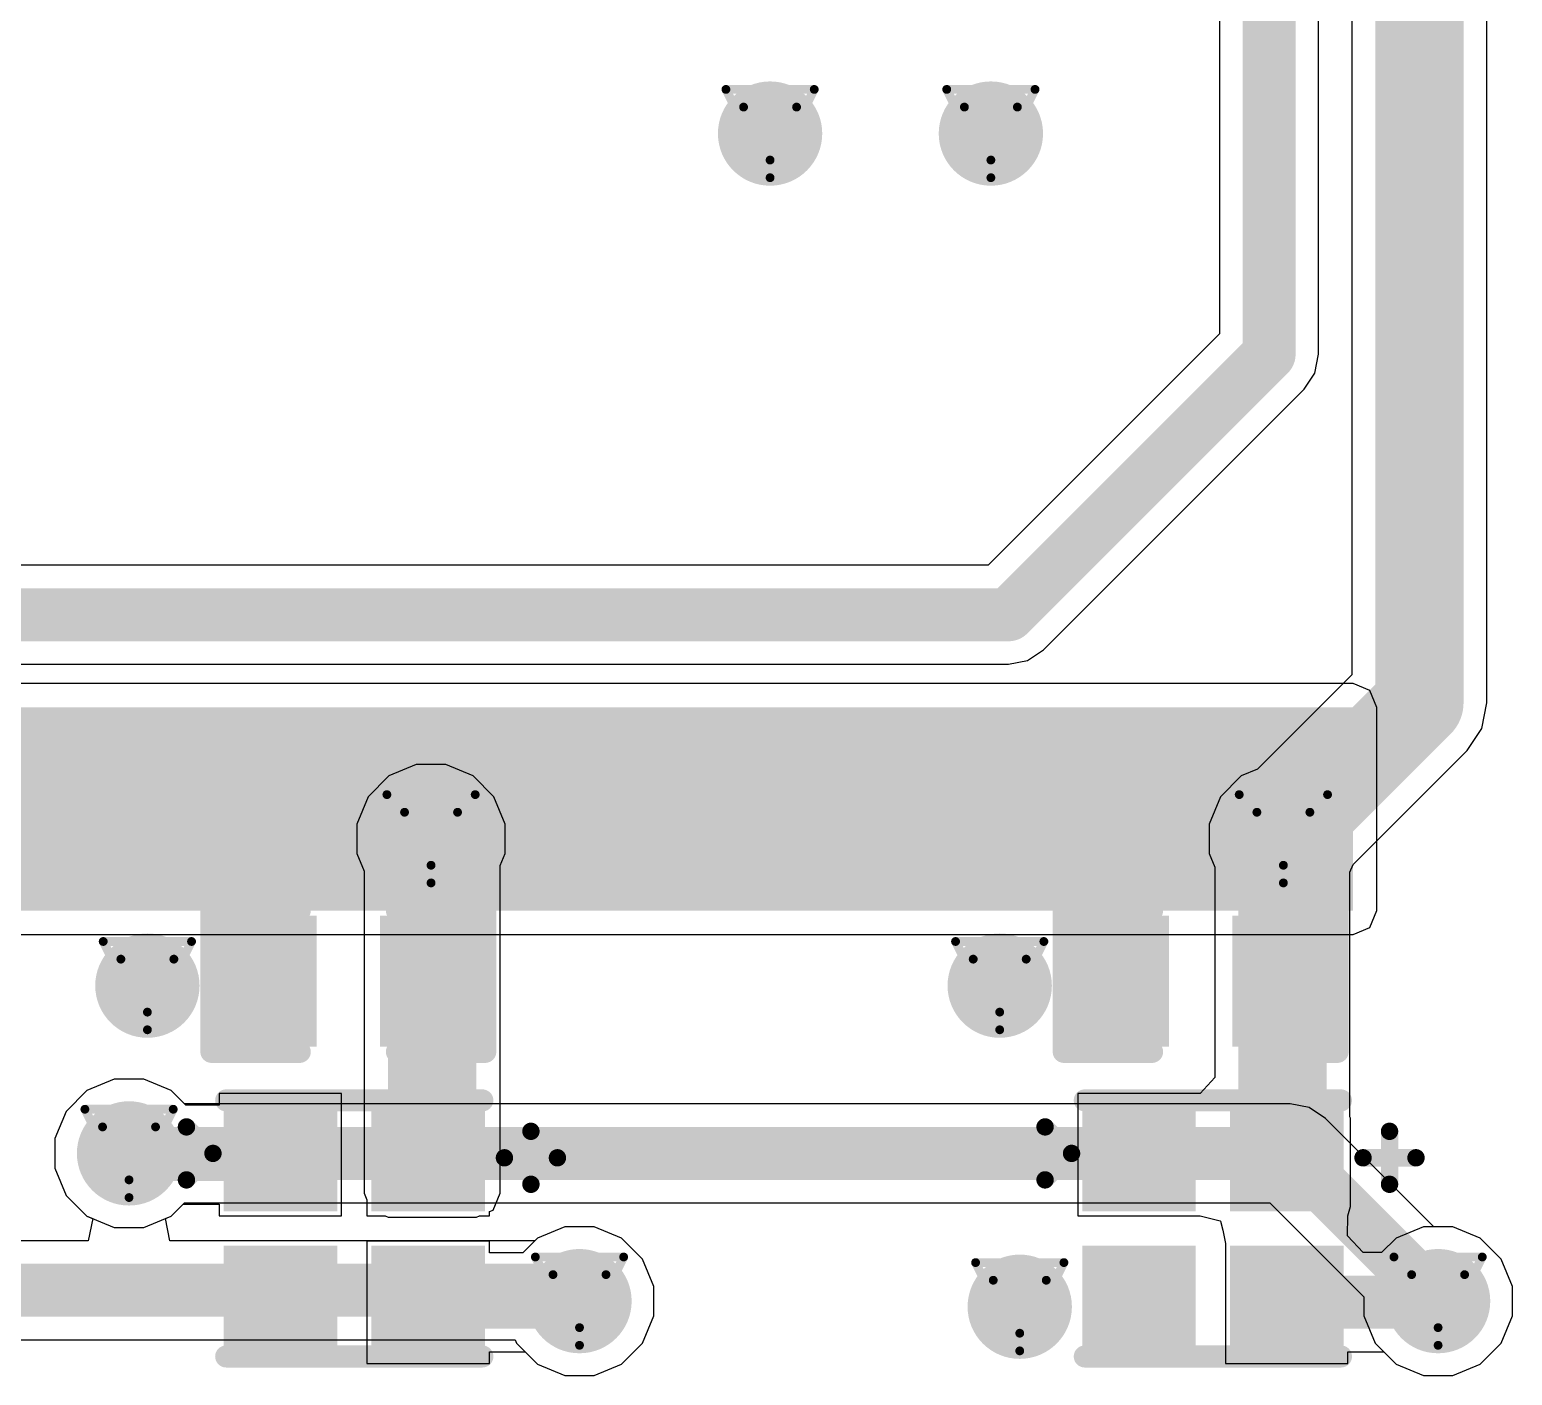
# Model space of a CAD drawing. Header units: inches. Extents: x -3 to 5381, y -57 to 5355.
# Drawn here: x 14.46 to 22.99, y -42.73 to -34.99 of the extents above; entities that cross this region are included whole.
import ezdxf

# ---------------------------------------------------------------- set-up
doc = ezdxf.new("R2010")
doc.units = ezdxf.units.IN
for name, color, linetype in [('Bottom Layer', 5, 'Continuous'), ('Drill Drawing', 1, 'Continuous'), ('Top Layer', 1, 'Continuous'), ('Top Overlay', 2, 'Continuous'), ('Top Paste', 8, 'Continuous'), ('Top Solder', 216, 'Continuous'), ('Via Holes', 16, 'Continuous')]:
    doc.layers.add(name, color=color, linetype=linetype)

msp = doc.modelspace()

# ---------------------------------------------------------------- hatches: boundary and pattern name
at = {"layer": 'Bottom Layer'}
h = msp.add_hatch(color=5, dxfattribs=at)
edge = h.paths.add_edge_path()
edge.add_arc((18.7198, -35.5854), 0.3, 0, 360)
h = msp.add_hatch(color=5, dxfattribs=at)
edge = h.paths.add_edge_path()
edge.add_arc((19.9898, -35.5854), 0.3, 0, 360)
msp.add_hatch(color=5, dxfattribs=at).paths.add_polyline_path([(6.477, -40.0558), (22.0726, -40.0558), (22.0726, -38.8874), (6.477, -38.8874)])
h = msp.add_hatch(color=5, dxfattribs=at)
edge = h.paths.add_edge_path()
edge.add_arc((16.7699, -39.6426), 0.3, 0, 360)
h = msp.add_hatch(color=5, dxfattribs=at)
edge = h.paths.add_edge_path()
edge.add_arc((21.6721, -39.6426), 0.3, 0, 360)
h = msp.add_hatch(color=5, dxfattribs=at)
edge = h.paths.add_edge_path()
edge.add_arc((15.1384, -40.4876), 0.3, 0, 360)
h = msp.add_hatch(color=5, dxfattribs=at)
edge = h.paths.add_edge_path()
edge.add_arc((20.0406, -40.4876), 0.3, 0, 360)
h = msp.add_hatch(color=5, dxfattribs=at)
edge = h.paths.add_edge_path()
edge.add_arc((15.0329, -41.4528), 0.3, 0, 360)
h = msp.add_hatch(color=5, dxfattribs=at)
edge = h.paths.add_edge_path()
edge.add_arc((17.6237, -42.3028), 0.3, 0, 360)
h = msp.add_hatch(color=5, dxfattribs=at)
edge = h.paths.add_edge_path()
edge.add_arc((20.1558, -42.335), 0.3, 0, 360)
h = msp.add_hatch(color=5, dxfattribs=at)
edge = h.paths.add_edge_path()
edge.add_arc((22.562, -42.3028), 0.3, 0, 360)
at = {"layer": 'Top Layer'}
h = msp.add_hatch(color=1, dxfattribs=at)
edge = h.paths.add_edge_path()
edge.add_arc((18.7198, -35.5854), 0.3, 0, 360)
h = msp.add_hatch(color=1, dxfattribs=at)
edge = h.paths.add_edge_path()
edge.add_arc((19.9898, -35.5854), 0.3, 0, 360)
h = msp.add_hatch(color=1, dxfattribs=at)
edge = h.paths.add_edge_path()
edge.add_arc((16.7699, -39.6426), 0.3, 0, 360)
h = msp.add_hatch(color=1, dxfattribs=at)
edge = h.paths.add_edge_path()
edge.add_arc((21.6721, -39.6426), 0.3, 0, 360)
for points in [[(16.5227, -41.6814), (17.0307, -41.6814), (17.0307, -39.497), (16.5227, -39.497)], [(16.0528, -40.1447), (16.0528, -40.7797), (15.5956, -40.7797), (15.5956, -40.1447)], [(16.9926, -40.1447), (16.9926, -40.7797), (16.5354, -40.7797), (16.5354, -40.1447)], [(20.955, -40.1447), (20.955, -40.7797), (20.4978, -40.7797), (20.4978, -40.1447)], [(21.8948, -40.1447), (21.8948, -40.7797), (21.4376, -40.7797), (21.4376, -40.1447)], [(15.6783, -41.2346), (16.1283, -41.2346), (16.1283, -41.6846), (15.6783, -41.6846)], [(16.5283, -41.2346), (16.9783, -41.2346), (16.9783, -41.6846), (16.5283, -41.6846)], [(20.6166, -41.2346), (21.0666, -41.2346), (21.0666, -41.6846), (20.6166, -41.6846)], [(21.4122, -41.7576), (21.9202, -41.7576), (21.9202, -41.2496), (21.4122, -41.2496)], [(21.4666, -41.2346), (21.9166, -41.2346), (21.9166, -41.6846), (21.4666, -41.6846)], [(16.1283, -42.0846), (16.1283, -42.5346), (15.6783, -42.5346), (15.6783, -42.0846)], [(16.9783, -42.0846), (16.9783, -42.5346), (16.5283, -42.5346), (16.5283, -42.0846)], [(21.0666, -42.0846), (21.0666, -42.5346), (20.6166, -42.5346), (20.6166, -42.0846)], [(21.9166, -42.0846), (21.9166, -42.5346), (21.4666, -42.5346), (21.4666, -42.0846)]]:
    msp.add_hatch(color=1, dxfattribs=at).paths.add_polyline_path(points)
h = msp.add_hatch(color=1, dxfattribs=at)
edge = h.paths.add_edge_path()
edge.add_arc((15.1384, -40.4876), 0.3, 0, 360)
h = msp.add_hatch(color=1, dxfattribs=at)
edge = h.paths.add_edge_path()
edge.add_arc((20.0406, -40.4876), 0.3, 0, 360)
h = msp.add_hatch(color=1, dxfattribs=at)
edge = h.paths.add_edge_path()
edge.add_arc((15.0329, -41.4528), 0.3, 0, 360)
h = msp.add_hatch(color=1, dxfattribs=at)
edge = h.paths.add_edge_path()
edge.add_arc((17.6237, -42.3028), 0.3, 0, 360)
h = msp.add_hatch(color=1, dxfattribs=at)
edge = h.paths.add_edge_path()
edge.add_arc((20.1558, -42.335), 0.3, 0, 360)
h = msp.add_hatch(color=1, dxfattribs=at)
edge = h.paths.add_edge_path()
edge.add_arc((22.562, -42.3028), 0.3, 0, 360)
at = {"layer": 'Top Paste'}
for points in [[(16.0528, -40.1447), (16.0528, -40.7797), (15.5956, -40.7797), (15.5956, -40.1447)], [(16.9926, -40.1447), (16.9926, -40.7797), (16.5354, -40.7797), (16.5354, -40.1447)], [(20.955, -40.1447), (20.955, -40.7797), (20.4978, -40.7797), (20.4978, -40.1447)], [(21.8948, -40.1447), (21.8948, -40.7797), (21.4376, -40.7797), (21.4376, -40.1447)], [(15.6783, -41.2346), (16.1283, -41.2346), (16.1283, -41.6846), (15.6783, -41.6846)], [(16.5283, -41.2346), (16.9783, -41.2346), (16.9783, -41.6846), (16.5283, -41.6846)], [(20.6166, -41.2346), (21.0666, -41.2346), (21.0666, -41.6846), (20.6166, -41.6846)], [(21.4666, -41.2346), (21.9166, -41.2346), (21.9166, -41.6846), (21.4666, -41.6846)], [(16.1283, -42.0846), (16.1283, -42.5346), (15.6783, -42.5346), (15.6783, -42.0846)], [(16.9783, -42.0846), (16.9783, -42.5346), (16.5283, -42.5346), (16.5283, -42.0846)], [(21.0666, -42.0846), (21.0666, -42.5346), (20.6166, -42.5346), (20.6166, -42.0846)], [(21.9166, -42.0846), (21.9166, -42.5346), (21.4666, -42.5346), (21.4666, -42.0846)]]:
    msp.add_hatch(color=8, dxfattribs=at).paths.add_polyline_path(points)
at = {"layer": 'Top Solder'}
for points in [[(16.1128, -40.0847), (16.1128, -40.8397), (15.5356, -40.8397), (15.5356, -40.0847)], [(17.0526, -40.0847), (17.0526, -40.8397), (16.4754, -40.8397), (16.4754, -40.0847)], [(21.015, -40.0847), (21.015, -40.8397), (20.4378, -40.8397), (20.4378, -40.0847)], [(21.9548, -40.0847), (21.9548, -40.8397), (21.3776, -40.8397), (21.3776, -40.0847)], [(15.5767, -41.133), (16.2299, -41.133), (16.2299, -41.7862), (15.5767, -41.7862)], [(16.4267, -41.133), (17.0799, -41.133), (17.0799, -41.7862), (16.4267, -41.7862)], [(20.515, -41.133), (21.1682, -41.133), (21.1682, -41.7862), (20.515, -41.7862)], [(21.365, -41.133), (22.0182, -41.133), (22.0182, -41.7862), (21.365, -41.7862)], [(16.2299, -41.983), (16.2299, -42.6362), (15.5767, -42.6362), (15.5767, -41.983)], [(17.0799, -41.983), (17.0799, -42.6362), (16.4267, -42.6362), (16.4267, -41.983)], [(21.1682, -41.983), (21.1682, -42.6362), (20.515, -42.6362), (20.515, -41.983)], [(22.0182, -41.983), (22.0182, -42.6362), (21.365, -42.6362), (21.365, -41.983)]]:
    msp.add_hatch(color=216, dxfattribs=at).paths.add_polyline_path(points)
at = {"layer": 'Via Holes'}
h = msp.add_hatch(color=7, dxfattribs=at)
edge = h.paths.add_edge_path()
edge.add_arc((18.7198, -35.5854), 0.15, 0, 360)
h = msp.add_hatch(color=7, dxfattribs=at)
edge = h.paths.add_edge_path()
edge.add_arc((19.9898, -35.5854), 0.15, 0, 360)
h = msp.add_hatch(color=7, dxfattribs=at)
edge = h.paths.add_edge_path()
edge.add_arc((16.7699, -39.6426), 0.15, 0, 360)
h = msp.add_hatch(color=7, dxfattribs=at)
edge = h.paths.add_edge_path()
edge.add_arc((21.6721, -39.6426), 0.15, 0, 360)
h = msp.add_hatch(color=7, dxfattribs=at)
edge = h.paths.add_edge_path()
edge.add_arc((15.1384, -40.4876), 0.15, 0, 360)
h = msp.add_hatch(color=7, dxfattribs=at)
edge = h.paths.add_edge_path()
edge.add_arc((20.0406, -40.4876), 0.15, 0, 360)
h = msp.add_hatch(color=7, dxfattribs=at)
edge = h.paths.add_edge_path()
edge.add_arc((15.0329, -41.4528), 0.15, 0, 360)
h = msp.add_hatch(color=7, dxfattribs=at)
edge = h.paths.add_edge_path()
edge.add_arc((17.6237, -42.3028), 0.15, 0, 360)
h = msp.add_hatch(color=7, dxfattribs=at)
edge = h.paths.add_edge_path()
edge.add_arc((20.1558, -42.335), 0.15, 0, 360)
h = msp.add_hatch(color=7, dxfattribs=at)
edge = h.paths.add_edge_path()
edge.add_arc((22.562, -42.3028), 0.15, 0, 360)

# ---------------------------------------------------------------- linework, layer by layer
at = {"layer": 'Bottom Layer'}
for p, q in [((22.0726, -38.7499), (6.477, -38.7499)), ((22.1698, -38.7902), (22.0726, -38.7499)), ((22.2101, -38.8874), (22.1698, -38.7902)), ((22.2101, -40.0558), (22.2101, -38.8874)), ((22.1698, -40.153), (22.2101, -40.0558)), ((22.0726, -40.1933), (22.1698, -40.153)), ((6.477, -40.1933), (22.0726, -40.1933)), ((14.791, -41.0908), (14.6709, -41.2109)), ((14.9479, -41.0258), (14.791, -41.0908)), ((15.1178, -41.0258), (14.9479, -41.0258)), ((15.2747, -41.0908), (15.1178, -41.0258)), ((15.3519, -41.1679), (15.2747, -41.0908)), ((21.712, -41.1679), (15.3519, -41.1679)), ((21.821, -41.1896), (21.712, -41.1679)), ((21.712, -41.1679), (21.712, -41.1679)), ((14.6709, -41.2109), (14.6059, -41.3679)), ((21.9134, -41.2514), (21.821, -41.1896)), ((22.5379, -41.8758), (21.9134, -41.2514)), ((14.6059, -41.3679), (14.6059, -41.5377)), ((14.6059, -41.5377), (14.6709, -41.6947)), ((14.6709, -41.6947), (14.791, -41.8148)), ((15.2747, -41.8148), (15.3519, -41.7377)), ((15.3519, -41.7377), (21.594, -41.7377)), ((21.594, -41.7377), (22.135, -42.2787)), ((14.791, -41.8148), (14.8237, -41.8283)), ((14.8237, -41.8283), (14.7984, -41.9553)), ((15.2421, -41.8283), (15.2747, -41.8148)), ((15.2673, -41.9553), (15.2421, -41.8283)), ((14.7984, -41.9553), (14.1896, -41.9553)), ((17.3673, -41.9553), (15.2673, -41.9553)), ((17.3818, -41.9408), (17.3673, -41.9553)), ((17.5387, -41.8758), (17.3818, -41.9408)), ((17.7086, -41.8758), (17.5387, -41.8758)), ((17.8655, -41.9408), (17.7086, -41.8758)), ((17.9857, -42.0609), (17.8655, -41.9408)), ((22.6469, -41.8758), (22.5379, -41.8758)), ((22.8039, -41.9408), (22.6469, -41.8758)), ((22.924, -42.0609), (22.8039, -41.9408)), ((18.0507, -42.2179), (17.9857, -42.0609)), ((22.989, -42.2179), (22.924, -42.0609)), ((18.0507, -42.3877), (18.0507, -42.2179)), ((22.135, -42.2787), (22.135, -42.3877)), ((22.989, -42.3877), (22.989, -42.2179)), ((17.9857, -42.5447), (18.0507, -42.3877)), ((22.135, -42.3877), (22.2, -42.5447)), ((22.924, -42.5447), (22.989, -42.3877)), ((14.0716, -42.5251), (17.2536, -42.5251)), ((17.2536, -42.5251), (17.2617, -42.5447)), ((17.2617, -42.5447), (17.3818, -42.6648)), ((17.8655, -42.6648), (17.9857, -42.5447)), ((22.2, -42.5447), (22.3201, -42.6648)), ((22.8039, -42.6648), (22.924, -42.5447)), ((17.3818, -42.6648), (17.5387, -42.7298)), ((17.7086, -42.7298), (17.8655, -42.6648)), ((22.3201, -42.6648), (22.4771, -42.7298)), ((22.6469, -42.7298), (22.8039, -42.6648)), ((17.5387, -42.7298), (17.7086, -42.7298)), ((22.4771, -42.7298), (22.6469, -42.7298))]:
    msp.add_line(p, q, dxfattribs=at)
for points in [[(15.0329, -41.4528, 0.3048, 0.3048, 0), (21.712, -41.4528, 0.3048, 0.3048, 0)], [(21.712, -41.4528, 0.3048, 0.3048, 0), (22.562, -42.3028, 0.3048, 0.3048, 0)], [(14.0716, -42.2402, 0.3048, 0.3048, 0), (17.5611, -42.2402, 0.3048, 0.3048, 0)], [(17.5611, -42.2402, 0.3048, 0.3048, 0), (17.6237, -42.3028, 0.3048, 0.3048, 0)]]:
    msp.add_lwpolyline(points, format="xyseb", dxfattribs=at)
for points in [[(14.9567, -41.4528, 0.1524, 0.1524, 1), (15.1091, -41.4528, 0.1524, 0.1524, 1)], [(21.6358, -41.4528, 0.1524, 0.1524, 1), (21.7882, -41.4528, 0.1524, 0.1524, 1)], [(21.6358, -41.4528, 0.1524, 0.1524, 1), (21.7882, -41.4528, 0.1524, 0.1524, 1)], [(17.4849, -42.2402, 0.1524, 0.1524, 1), (17.6373, -42.2402, 0.1524, 0.1524, 1)], [(17.4849, -42.2402, 0.1524, 0.1524, 1), (17.6373, -42.2402, 0.1524, 0.1524, 1)], [(17.5475, -42.3028, 0.1524, 0.1524, 1), (17.6999, -42.3028, 0.1524, 0.1524, 1)], [(22.4858, -42.3028, 0.1524, 0.1524, 1), (22.6382, -42.3028, 0.1524, 0.1524, 1)]]:
    msp.add_lwpolyline(points, format="xyseb", close=True, dxfattribs=at)
at = {"layer": 'Drill Drawing'}
for points in [[(18.4658, -35.3314, 0.0508, 0.0508, 0), (18.9738, -35.3314, 0.0508, 0.0508, 0)], [(18.4658, -35.3314, 0.0508, 0.0508, 0), (18.7198, -35.8394, 0.0508, 0.0508, 0)], [(18.7198, -35.8394, 0.0508, 0.0508, 0), (18.9738, -35.3314, 0.0508, 0.0508, 0)], [(19.7358, -35.3314, 0.0508, 0.0508, 0), (20.2438, -35.3314, 0.0508, 0.0508, 0)], [(19.7358, -35.3314, 0.0508, 0.0508, 0), (19.9898, -35.8394, 0.0508, 0.0508, 0)], [(19.9898, -35.8394, 0.0508, 0.0508, 0), (20.2438, -35.3314, 0.0508, 0.0508, 0)], [(18.5674, -35.433, 0.0508, 0.0508, 0), (18.8722, -35.433, 0.0508, 0.0508, 0)], [(18.5674, -35.433, 0.0508, 0.0508, 0), (18.7198, -35.7378, 0.0508, 0.0508, 0)], [(18.7198, -35.7378, 0.0508, 0.0508, 0), (18.8722, -35.433, 0.0508, 0.0508, 0)], [(19.8374, -35.433, 0.0508, 0.0508, 0), (20.1422, -35.433, 0.0508, 0.0508, 0)], [(19.8374, -35.433, 0.0508, 0.0508, 0), (19.9898, -35.7378, 0.0508, 0.0508, 0)], [(19.9898, -35.7378, 0.0508, 0.0508, 0), (20.1422, -35.433, 0.0508, 0.0508, 0)], [(16.5159, -39.3886, 0.0508, 0.0508, 0), (17.0239, -39.3886, 0.0508, 0.0508, 0)], [(16.5159, -39.3886, 0.0508, 0.0508, 0), (16.7699, -39.8966, 0.0508, 0.0508, 0)], [(16.7699, -39.8966, 0.0508, 0.0508, 0), (17.0239, -39.3886, 0.0508, 0.0508, 0)], [(21.4181, -39.3886, 0.0508, 0.0508, 0), (21.9261, -39.3886, 0.0508, 0.0508, 0)], [(21.4181, -39.3886, 0.0508, 0.0508, 0), (21.6721, -39.8966, 0.0508, 0.0508, 0)], [(21.6721, -39.8966, 0.0508, 0.0508, 0), (21.9261, -39.3886, 0.0508, 0.0508, 0)], [(16.6175, -39.4902, 0.0508, 0.0508, 0), (16.9223, -39.4902, 0.0508, 0.0508, 0)], [(16.6175, -39.4902, 0.0508, 0.0508, 0), (16.7699, -39.795, 0.0508, 0.0508, 0)], [(16.7699, -39.795, 0.0508, 0.0508, 0), (16.9223, -39.4902, 0.0508, 0.0508, 0)], [(21.5197, -39.4902, 0.0508, 0.0508, 0), (21.8245, -39.4902, 0.0508, 0.0508, 0)], [(21.5197, -39.4902, 0.0508, 0.0508, 0), (21.6721, -39.795, 0.0508, 0.0508, 0)], [(21.6721, -39.795, 0.0508, 0.0508, 0), (21.8245, -39.4902, 0.0508, 0.0508, 0)], [(14.8844, -40.2336, 0.0508, 0.0508, 0), (15.3924, -40.2336, 0.0508, 0.0508, 0)], [(14.8844, -40.2336, 0.0508, 0.0508, 0), (15.1384, -40.7416, 0.0508, 0.0508, 0)], [(15.1384, -40.7416, 0.0508, 0.0508, 0), (15.3924, -40.2336, 0.0508, 0.0508, 0)], [(19.7866, -40.2336, 0.0508, 0.0508, 0), (20.2946, -40.2336, 0.0508, 0.0508, 0)], [(19.7866, -40.2336, 0.0508, 0.0508, 0), (20.0406, -40.7416, 0.0508, 0.0508, 0)], [(20.0406, -40.7416, 0.0508, 0.0508, 0), (20.2946, -40.2336, 0.0508, 0.0508, 0)], [(14.986, -40.3352, 0.0508, 0.0508, 0), (15.2908, -40.3352, 0.0508, 0.0508, 0)], [(14.986, -40.3352, 0.0508, 0.0508, 0), (15.1384, -40.64, 0.0508, 0.0508, 0)], [(15.1384, -40.64, 0.0508, 0.0508, 0), (15.2908, -40.3352, 0.0508, 0.0508, 0)], [(19.8882, -40.3352, 0.0508, 0.0508, 0), (20.193, -40.3352, 0.0508, 0.0508, 0)], [(19.8882, -40.3352, 0.0508, 0.0508, 0), (20.0406, -40.64, 0.0508, 0.0508, 0)], [(20.0406, -40.64, 0.0508, 0.0508, 0), (20.193, -40.3352, 0.0508, 0.0508, 0)], [(14.7789, -41.1988, 0.0508, 0.0508, 0), (15.2869, -41.1988, 0.0508, 0.0508, 0)], [(14.7789, -41.1988, 0.0508, 0.0508, 0), (15.0329, -41.7068, 0.0508, 0.0508, 0)], [(15.0329, -41.7068, 0.0508, 0.0508, 0), (15.2869, -41.1988, 0.0508, 0.0508, 0)], [(14.8805, -41.3004, 0.0508, 0.0508, 0), (15.1853, -41.3004, 0.0508, 0.0508, 0)], [(14.8805, -41.3004, 0.0508, 0.0508, 0), (15.0329, -41.6052, 0.0508, 0.0508, 0)], [(15.0329, -41.6052, 0.0508, 0.0508, 0), (15.1853, -41.3004, 0.0508, 0.0508, 0)], [(17.3697, -42.0488, 0.0508, 0.0508, 0), (17.8777, -42.0488, 0.0508, 0.0508, 0)], [(17.3697, -42.0488, 0.0508, 0.0508, 0), (17.6237, -42.5568, 0.0508, 0.0508, 0)], [(17.6237, -42.5568, 0.0508, 0.0508, 0), (17.8777, -42.0488, 0.0508, 0.0508, 0)], [(22.308, -42.0488, 0.0508, 0.0508, 0), (22.816, -42.0488, 0.0508, 0.0508, 0)], [(22.308, -42.0488, 0.0508, 0.0508, 0), (22.562, -42.5568, 0.0508, 0.0508, 0)], [(22.562, -42.5568, 0.0508, 0.0508, 0), (22.816, -42.0488, 0.0508, 0.0508, 0)], [(17.4713, -42.1504, 0.0508, 0.0508, 0), (17.7761, -42.1504, 0.0508, 0.0508, 0)], [(17.4713, -42.1504, 0.0508, 0.0508, 0), (17.6237, -42.4552, 0.0508, 0.0508, 0)], [(17.6237, -42.4552, 0.0508, 0.0508, 0), (17.7761, -42.1504, 0.0508, 0.0508, 0)], [(19.9018, -42.081, 0.0508, 0.0508, 0), (20.4098, -42.081, 0.0508, 0.0508, 0)], [(19.9018, -42.081, 0.0508, 0.0508, 0), (20.1558, -42.589, 0.0508, 0.0508, 0)], [(20.1558, -42.589, 0.0508, 0.0508, 0), (20.4098, -42.081, 0.0508, 0.0508, 0)], [(22.4096, -42.1504, 0.0508, 0.0508, 0), (22.7144, -42.1504, 0.0508, 0.0508, 0)], [(22.4096, -42.1504, 0.0508, 0.0508, 0), (22.562, -42.4552, 0.0508, 0.0508, 0)], [(22.562, -42.4552, 0.0508, 0.0508, 0), (22.7144, -42.1504, 0.0508, 0.0508, 0)], [(20.0034, -42.1826, 0.0508, 0.0508, 0), (20.3082, -42.1826, 0.0508, 0.0508, 0)], [(20.0034, -42.1826, 0.0508, 0.0508, 0), (20.1558, -42.4874, 0.0508, 0.0508, 0)], [(20.1558, -42.4874, 0.0508, 0.0508, 0), (20.3082, -42.1826, 0.0508, 0.0508, 0)]]:
    msp.add_lwpolyline(points, format="xyseb", dxfattribs=at)
for points in [[(18.4531, -35.3314, 0.0254, 0.0254, 1), (18.4785, -35.3314, 0.0254, 0.0254, 1)], [(18.4531, -35.3314, 0.0254, 0.0254, 1), (18.4785, -35.3314, 0.0254, 0.0254, 1)], [(18.9611, -35.3314, 0.0254, 0.0254, 1), (18.9865, -35.3314, 0.0254, 0.0254, 1)], [(18.9611, -35.3314, 0.0254, 0.0254, 1), (18.9865, -35.3314, 0.0254, 0.0254, 1)], [(19.7231, -35.3314, 0.0254, 0.0254, 1), (19.7485, -35.3314, 0.0254, 0.0254, 1)], [(19.7231, -35.3314, 0.0254, 0.0254, 1), (19.7485, -35.3314, 0.0254, 0.0254, 1)], [(20.2311, -35.3314, 0.0254, 0.0254, 1), (20.2565, -35.3314, 0.0254, 0.0254, 1)], [(20.2311, -35.3314, 0.0254, 0.0254, 1), (20.2565, -35.3314, 0.0254, 0.0254, 1)], [(18.5547, -35.433, 0.0254, 0.0254, 1), (18.5801, -35.433, 0.0254, 0.0254, 1)], [(18.5547, -35.433, 0.0254, 0.0254, 1), (18.5801, -35.433, 0.0254, 0.0254, 1)], [(18.8595, -35.433, 0.0254, 0.0254, 1), (18.8849, -35.433, 0.0254, 0.0254, 1)], [(18.8595, -35.433, 0.0254, 0.0254, 1), (18.8849, -35.433, 0.0254, 0.0254, 1)], [(19.8247, -35.433, 0.0254, 0.0254, 1), (19.8501, -35.433, 0.0254, 0.0254, 1)], [(19.8247, -35.433, 0.0254, 0.0254, 1), (19.8501, -35.433, 0.0254, 0.0254, 1)], [(20.1295, -35.433, 0.0254, 0.0254, 1), (20.1549, -35.433, 0.0254, 0.0254, 1)], [(20.1295, -35.433, 0.0254, 0.0254, 1), (20.1549, -35.433, 0.0254, 0.0254, 1)], [(18.7071, -35.7378, 0.0254, 0.0254, 1), (18.7325, -35.7378, 0.0254, 0.0254, 1)], [(18.7071, -35.7378, 0.0254, 0.0254, 1), (18.7325, -35.7378, 0.0254, 0.0254, 1)], [(19.9771, -35.7378, 0.0254, 0.0254, 1), (20.0025, -35.7378, 0.0254, 0.0254, 1)], [(19.9771, -35.7378, 0.0254, 0.0254, 1), (20.0025, -35.7378, 0.0254, 0.0254, 1)], [(18.7071, -35.8394, 0.0254, 0.0254, 1), (18.7325, -35.8394, 0.0254, 0.0254, 1)], [(18.7071, -35.8394, 0.0254, 0.0254, 1), (18.7325, -35.8394, 0.0254, 0.0254, 1)], [(19.9771, -35.8394, 0.0254, 0.0254, 1), (20.0025, -35.8394, 0.0254, 0.0254, 1)], [(19.9771, -35.8394, 0.0254, 0.0254, 1), (20.0025, -35.8394, 0.0254, 0.0254, 1)], [(16.5032, -39.3886, 0.0254, 0.0254, 1), (16.5286, -39.3886, 0.0254, 0.0254, 1)], [(16.5032, -39.3886, 0.0254, 0.0254, 1), (16.5286, -39.3886, 0.0254, 0.0254, 1)], [(17.0112, -39.3886, 0.0254, 0.0254, 1), (17.0366, -39.3886, 0.0254, 0.0254, 1)], [(17.0112, -39.3886, 0.0254, 0.0254, 1), (17.0366, -39.3886, 0.0254, 0.0254, 1)], [(21.4054, -39.3886, 0.0254, 0.0254, 1), (21.4308, -39.3886, 0.0254, 0.0254, 1)], [(21.4054, -39.3886, 0.0254, 0.0254, 1), (21.4308, -39.3886, 0.0254, 0.0254, 1)], [(21.9134, -39.3886, 0.0254, 0.0254, 1), (21.9388, -39.3886, 0.0254, 0.0254, 1)], [(21.9134, -39.3886, 0.0254, 0.0254, 1), (21.9388, -39.3886, 0.0254, 0.0254, 1)], [(16.6048, -39.4902, 0.0254, 0.0254, 1), (16.6302, -39.4902, 0.0254, 0.0254, 1)], [(16.6048, -39.4902, 0.0254, 0.0254, 1), (16.6302, -39.4902, 0.0254, 0.0254, 1)], [(16.9096, -39.4902, 0.0254, 0.0254, 1), (16.935, -39.4902, 0.0254, 0.0254, 1)], [(16.9096, -39.4902, 0.0254, 0.0254, 1), (16.935, -39.4902, 0.0254, 0.0254, 1)], [(21.507, -39.4902, 0.0254, 0.0254, 1), (21.5324, -39.4902, 0.0254, 0.0254, 1)], [(21.507, -39.4902, 0.0254, 0.0254, 1), (21.5324, -39.4902, 0.0254, 0.0254, 1)], [(21.8118, -39.4902, 0.0254, 0.0254, 1), (21.8372, -39.4902, 0.0254, 0.0254, 1)], [(21.8118, -39.4902, 0.0254, 0.0254, 1), (21.8372, -39.4902, 0.0254, 0.0254, 1)], [(16.7572, -39.795, 0.0254, 0.0254, 1), (16.7826, -39.795, 0.0254, 0.0254, 1)], [(16.7572, -39.795, 0.0254, 0.0254, 1), (16.7826, -39.795, 0.0254, 0.0254, 1)], [(21.6594, -39.795, 0.0254, 0.0254, 1), (21.6848, -39.795, 0.0254, 0.0254, 1)], [(21.6594, -39.795, 0.0254, 0.0254, 1), (21.6848, -39.795, 0.0254, 0.0254, 1)], [(16.7572, -39.8966, 0.0254, 0.0254, 1), (16.7826, -39.8966, 0.0254, 0.0254, 1)], [(16.7572, -39.8966, 0.0254, 0.0254, 1), (16.7826, -39.8966, 0.0254, 0.0254, 1)], [(21.6594, -39.8966, 0.0254, 0.0254, 1), (21.6848, -39.8966, 0.0254, 0.0254, 1)], [(21.6594, -39.8966, 0.0254, 0.0254, 1), (21.6848, -39.8966, 0.0254, 0.0254, 1)], [(14.8717, -40.2336, 0.0254, 0.0254, 1), (14.8971, -40.2336, 0.0254, 0.0254, 1)], [(14.8717, -40.2336, 0.0254, 0.0254, 1), (14.8971, -40.2336, 0.0254, 0.0254, 1)], [(15.3797, -40.2336, 0.0254, 0.0254, 1), (15.4051, -40.2336, 0.0254, 0.0254, 1)], [(15.3797, -40.2336, 0.0254, 0.0254, 1), (15.4051, -40.2336, 0.0254, 0.0254, 1)], [(19.7739, -40.2336, 0.0254, 0.0254, 1), (19.7993, -40.2336, 0.0254, 0.0254, 1)], [(19.7739, -40.2336, 0.0254, 0.0254, 1), (19.7993, -40.2336, 0.0254, 0.0254, 1)], [(20.2819, -40.2336, 0.0254, 0.0254, 1), (20.3073, -40.2336, 0.0254, 0.0254, 1)], [(20.2819, -40.2336, 0.0254, 0.0254, 1), (20.3073, -40.2336, 0.0254, 0.0254, 1)], [(14.9733, -40.3352, 0.0254, 0.0254, 1), (14.9987, -40.3352, 0.0254, 0.0254, 1)], [(14.9733, -40.3352, 0.0254, 0.0254, 1), (14.9987, -40.3352, 0.0254, 0.0254, 1)], [(15.2781, -40.3352, 0.0254, 0.0254, 1), (15.3035, -40.3352, 0.0254, 0.0254, 1)], [(15.2781, -40.3352, 0.0254, 0.0254, 1), (15.3035, -40.3352, 0.0254, 0.0254, 1)], [(19.8755, -40.3352, 0.0254, 0.0254, 1), (19.9009, -40.3352, 0.0254, 0.0254, 1)], [(19.8755, -40.3352, 0.0254, 0.0254, 1), (19.9009, -40.3352, 0.0254, 0.0254, 1)], [(20.1803, -40.3352, 0.0254, 0.0254, 1), (20.2057, -40.3352, 0.0254, 0.0254, 1)], [(20.1803, -40.3352, 0.0254, 0.0254, 1), (20.2057, -40.3352, 0.0254, 0.0254, 1)], [(15.1257, -40.64, 0.0254, 0.0254, 1), (15.1511, -40.64, 0.0254, 0.0254, 1)], [(15.1257, -40.64, 0.0254, 0.0254, 1), (15.1511, -40.64, 0.0254, 0.0254, 1)], [(20.0279, -40.64, 0.0254, 0.0254, 1), (20.0533, -40.64, 0.0254, 0.0254, 1)], [(20.0279, -40.64, 0.0254, 0.0254, 1), (20.0533, -40.64, 0.0254, 0.0254, 1)], [(15.1257, -40.7416, 0.0254, 0.0254, 1), (15.1511, -40.7416, 0.0254, 0.0254, 1)], [(15.1257, -40.7416, 0.0254, 0.0254, 1), (15.1511, -40.7416, 0.0254, 0.0254, 1)], [(20.0279, -40.7416, 0.0254, 0.0254, 1), (20.0533, -40.7416, 0.0254, 0.0254, 1)], [(20.0279, -40.7416, 0.0254, 0.0254, 1), (20.0533, -40.7416, 0.0254, 0.0254, 1)], [(14.7662, -41.1988, 0.0254, 0.0254, 1), (14.7916, -41.1988, 0.0254, 0.0254, 1)], [(14.7662, -41.1988, 0.0254, 0.0254, 1), (14.7916, -41.1988, 0.0254, 0.0254, 1)], [(15.2742, -41.1988, 0.0254, 0.0254, 1), (15.2996, -41.1988, 0.0254, 0.0254, 1)], [(15.2742, -41.1988, 0.0254, 0.0254, 1), (15.2996, -41.1988, 0.0254, 0.0254, 1)], [(14.8678, -41.3004, 0.0254, 0.0254, 1), (14.8932, -41.3004, 0.0254, 0.0254, 1)], [(14.8678, -41.3004, 0.0254, 0.0254, 1), (14.8932, -41.3004, 0.0254, 0.0254, 1)], [(15.1726, -41.3004, 0.0254, 0.0254, 1), (15.198, -41.3004, 0.0254, 0.0254, 1)], [(15.1726, -41.3004, 0.0254, 0.0254, 1), (15.198, -41.3004, 0.0254, 0.0254, 1)], [(15.0202, -41.6052, 0.0254, 0.0254, 1), (15.0456, -41.6052, 0.0254, 0.0254, 1)], [(15.0202, -41.6052, 0.0254, 0.0254, 1), (15.0456, -41.6052, 0.0254, 0.0254, 1)], [(15.0202, -41.7068, 0.0254, 0.0254, 1), (15.0456, -41.7068, 0.0254, 0.0254, 1)], [(15.0202, -41.7068, 0.0254, 0.0254, 1), (15.0456, -41.7068, 0.0254, 0.0254, 1)], [(17.357, -42.0488, 0.0254, 0.0254, 1), (17.3824, -42.0488, 0.0254, 0.0254, 1)], [(17.357, -42.0488, 0.0254, 0.0254, 1), (17.3824, -42.0488, 0.0254, 0.0254, 1)], [(17.865, -42.0488, 0.0254, 0.0254, 1), (17.8904, -42.0488, 0.0254, 0.0254, 1)], [(17.865, -42.0488, 0.0254, 0.0254, 1), (17.8904, -42.0488, 0.0254, 0.0254, 1)], [(22.2953, -42.0488, 0.0254, 0.0254, 1), (22.3207, -42.0488, 0.0254, 0.0254, 1)], [(22.2953, -42.0488, 0.0254, 0.0254, 1), (22.3207, -42.0488, 0.0254, 0.0254, 1)], [(22.8033, -42.0488, 0.0254, 0.0254, 1), (22.8287, -42.0488, 0.0254, 0.0254, 1)], [(22.8033, -42.0488, 0.0254, 0.0254, 1), (22.8287, -42.0488, 0.0254, 0.0254, 1)], [(17.4586, -42.1504, 0.0254, 0.0254, 1), (17.484, -42.1504, 0.0254, 0.0254, 1)], [(17.4586, -42.1504, 0.0254, 0.0254, 1), (17.484, -42.1504, 0.0254, 0.0254, 1)], [(17.7634, -42.1504, 0.0254, 0.0254, 1), (17.7888, -42.1504, 0.0254, 0.0254, 1)], [(17.7634, -42.1504, 0.0254, 0.0254, 1), (17.7888, -42.1504, 0.0254, 0.0254, 1)], [(19.8891, -42.081, 0.0254, 0.0254, 1), (19.9145, -42.081, 0.0254, 0.0254, 1)], [(19.8891, -42.081, 0.0254, 0.0254, 1), (19.9145, -42.081, 0.0254, 0.0254, 1)], [(20.3971, -42.081, 0.0254, 0.0254, 1), (20.4225, -42.081, 0.0254, 0.0254, 1)], [(20.3971, -42.081, 0.0254, 0.0254, 1), (20.4225, -42.081, 0.0254, 0.0254, 1)], [(22.3969, -42.1504, 0.0254, 0.0254, 1), (22.4223, -42.1504, 0.0254, 0.0254, 1)], [(22.3969, -42.1504, 0.0254, 0.0254, 1), (22.4223, -42.1504, 0.0254, 0.0254, 1)], [(22.7017, -42.1504, 0.0254, 0.0254, 1), (22.7271, -42.1504, 0.0254, 0.0254, 1)], [(22.7017, -42.1504, 0.0254, 0.0254, 1), (22.7271, -42.1504, 0.0254, 0.0254, 1)], [(19.9907, -42.1826, 0.0254, 0.0254, 1), (20.0161, -42.1826, 0.0254, 0.0254, 1)], [(19.9907, -42.1826, 0.0254, 0.0254, 1), (20.0161, -42.1826, 0.0254, 0.0254, 1)], [(20.2955, -42.1826, 0.0254, 0.0254, 1), (20.3209, -42.1826, 0.0254, 0.0254, 1)], [(20.2955, -42.1826, 0.0254, 0.0254, 1), (20.3209, -42.1826, 0.0254, 0.0254, 1)], [(17.611, -42.4552, 0.0254, 0.0254, 1), (17.6364, -42.4552, 0.0254, 0.0254, 1)], [(17.611, -42.4552, 0.0254, 0.0254, 1), (17.6364, -42.4552, 0.0254, 0.0254, 1)], [(20.1431, -42.4874, 0.0254, 0.0254, 1), (20.1685, -42.4874, 0.0254, 0.0254, 1)], [(20.1431, -42.4874, 0.0254, 0.0254, 1), (20.1685, -42.4874, 0.0254, 0.0254, 1)], [(22.5493, -42.4552, 0.0254, 0.0254, 1), (22.5747, -42.4552, 0.0254, 0.0254, 1)], [(22.5493, -42.4552, 0.0254, 0.0254, 1), (22.5747, -42.4552, 0.0254, 0.0254, 1)], [(17.611, -42.5568, 0.0254, 0.0254, 1), (17.6364, -42.5568, 0.0254, 0.0254, 1)], [(17.611, -42.5568, 0.0254, 0.0254, 1), (17.6364, -42.5568, 0.0254, 0.0254, 1)], [(22.5493, -42.5568, 0.0254, 0.0254, 1), (22.5747, -42.5568, 0.0254, 0.0254, 1)], [(22.5493, -42.5568, 0.0254, 0.0254, 1), (22.5747, -42.5568, 0.0254, 0.0254, 1)], [(20.1431, -42.589, 0.0254, 0.0254, 1), (20.1685, -42.589, 0.0254, 0.0254, 1)], [(20.1431, -42.589, 0.0254, 0.0254, 1), (20.1685, -42.589, 0.0254, 0.0254, 1)]]:
    msp.add_lwpolyline(points, format="xyseb", close=True, dxfattribs=at)
at = {"layer": 'Top Layer'}
for p, q in [((22.0659, -17.2587), (22.0659, -38.6994)), ((22.8428, -38.8603), (22.8428, -17.2587)), ((21.8749, -36.8554), (21.8749, -18.2626)), ((21.3051, -18.3806), (21.3051, -36.7374)), ((21.3051, -36.7374), (19.9734, -38.0691)), ((21.8532, -36.9644), (21.8749, -36.8554)), ((21.8749, -36.8554), (21.8749, -36.8554)), ((21.7914, -37.0568), (21.8532, -36.9644)), ((20.2928, -38.5554), (21.7914, -37.0568)), ((19.9734, -38.0691), (9.7282, -38.0691)), ((20.0914, -38.6389), (20.2004, -38.6172)), ((20.2004, -38.6172), (20.2928, -38.5554)), ((9.8462, -38.6389), (20.0914, -38.6389)), ((20.0914, -38.6389), (20.0914, -38.6389)), ((22.0659, -38.6994), (21.5233, -39.2421)), ((22.8133, -39.009), (22.8428, -38.8603)), ((22.729, -39.135), (22.8133, -39.009)), ((22.0726, -39.7914), (22.729, -39.135)), ((16.685, -39.2156), (16.528, -39.2806)), ((16.8548, -39.2156), (16.685, -39.2156)), ((17.0118, -39.2806), (16.8548, -39.2156)), ((16.528, -39.2806), (16.4079, -39.4007)), ((17.1319, -39.4007), (17.0118, -39.2806)), ((21.4302, -39.2806), (21.3101, -39.4007)), ((21.5233, -39.2421), (21.4302, -39.2806)), ((16.4079, -39.4007), (16.3429, -39.5577)), ((17.1969, -39.5577), (17.1319, -39.4007)), ((21.3101, -39.4007), (21.2451, -39.5577)), ((16.3429, -39.5577), (16.3429, -39.7275)), ((17.1969, -39.7275), (17.1969, -39.5577)), ((21.2451, -39.5577), (21.2451, -39.7275)), ((16.3429, -39.7275), (16.3852, -39.8297)), ((17.1682, -39.7969), (17.1969, -39.7275)), ((21.2451, -39.7275), (21.2777, -39.8063)), ((17.1682, -41.6814), (17.1682, -39.7969)), ((21.2777, -39.8063), (21.2777, -41.0155)), ((22.0547, -39.8348), (22.0726, -39.7914)), ((16.3852, -39.8297), (16.3852, -41.6814)), ((22.0547, -40.4622), (22.0547, -39.8348)), ((22.0547, -41.2424), (22.0547, -40.4622)), ((21.2777, -41.0155), (21.1936, -41.1076)), ((14.791, -41.0908), (14.6709, -41.2109)), ((14.9479, -41.0258), (14.791, -41.0908)), ((15.1178, -41.0258), (14.9479, -41.0258)), ((15.2747, -41.0908), (15.1178, -41.0258)), ((15.3587, -41.1747), (15.2747, -41.0908)), ((15.5513, -41.1747), (15.3587, -41.1747)), ((16.2553, -41.1076), (15.5513, -41.1076)), ((15.5513, -41.1076), (15.5513, -41.1747)), ((16.2553, -41.8116), (16.2553, -41.1076)), ((21.1507, -41.1076), (20.4896, -41.1076)), ((20.4896, -41.1076), (20.4896, -41.8116)), ((21.1936, -41.1076), (21.1507, -41.1076)), ((14.6709, -41.2109), (14.6059, -41.3679)), ((22.0577, -41.2496), (22.0547, -41.2424)), ((22.0577, -41.7576), (22.0577, -41.2496)), ((14.6059, -41.3679), (14.6059, -41.5377)), ((14.6059, -41.5377), (14.6709, -41.6947)), ((14.6709, -41.6947), (14.791, -41.8148)), ((16.3852, -41.6814), (16.4013, -41.7201)), ((17.1279, -41.7786), (17.1682, -41.6814)), ((15.2747, -41.8148), (15.3451, -41.7445)), ((15.3451, -41.7445), (15.5513, -41.7445)), ((15.5513, -41.7445), (15.5513, -41.8116)), ((16.4013, -41.7201), (16.4013, -41.8116)), ((17.1053, -41.788), (17.1279, -41.7786)), ((22.0436, -41.8116), (22.0577, -41.7576)), ((14.791, -41.8148), (14.9479, -41.8798)), ((15.1178, -41.8798), (15.2747, -41.8148)), ((15.5513, -41.8116), (16.2553, -41.8116)), ((16.4013, -41.8116), (16.5052, -41.8116)), ((16.5052, -41.8116), (16.5227, -41.8189)), ((16.5227, -41.8189), (17.0307, -41.8189)), ((17.0307, -41.8189), (17.0482, -41.8116)), ((17.0482, -41.8116), (17.1053, -41.8116)), ((17.1053, -41.8116), (17.1053, -41.788)), ((20.4896, -41.8116), (21.1596, -41.8116)), ((21.1596, -41.8116), (21.1936, -41.8116)), ((21.1936, -41.8116), (21.3088, -41.84)), ((21.3088, -41.84), (21.31, -41.8428)), ((21.31, -41.8428), (21.3232, -41.8939)), ((22.0414, -41.9264), (22.0436, -41.8116)), ((22.0436, -41.8116), (22.0436, -41.8116)), ((14.9479, -41.8798), (15.1178, -41.8798)), ((17.3818, -41.9408), (17.2979, -42.0247)), ((17.5387, -41.8758), (17.3818, -41.9408)), ((17.7086, -41.8758), (17.5387, -41.8758)), ((17.8655, -41.9408), (17.7086, -41.8758)), ((17.9857, -42.0609), (17.8655, -41.9408)), ((21.3232, -41.8939), (21.3396, -41.9721)), ((22.1306, -42.0237), (22.0414, -41.9264)), ((22.3201, -41.9408), (22.2373, -42.0237)), ((22.4771, -41.8758), (22.3201, -41.9408)), ((22.6469, -41.8758), (22.4771, -41.8758)), ((22.8039, -41.9408), (22.6469, -41.8758)), ((22.924, -42.0609), (22.8039, -41.9408)), ((17.1053, -41.9576), (16.4013, -41.9576)), ((16.4013, -41.9576), (16.4013, -42.6616)), ((17.1053, -42.0247), (17.1053, -41.9576)), ((17.2979, -42.0247), (17.1053, -42.0247)), ((21.3396, -41.9721), (21.3396, -42.0025)), ((21.3396, -42.0025), (21.3396, -42.6616)), ((22.2373, -42.0237), (22.1306, -42.0237)), ((18.0507, -42.2179), (17.9857, -42.0609)), ((22.989, -42.2179), (22.924, -42.0609)), ((18.0507, -42.3877), (18.0507, -42.2179)), ((22.989, -42.3877), (22.989, -42.2179)), ((17.9857, -42.5447), (18.0507, -42.3877)), ((22.924, -42.5447), (22.989, -42.3877)), ((17.8655, -42.6648), (17.9857, -42.5447)), ((22.8039, -42.6648), (22.924, -42.5447)), ((17.1053, -42.6616), (17.1053, -42.5945)), ((17.1053, -42.5945), (17.3115, -42.5945)), ((17.3115, -42.5945), (17.3818, -42.6648)), ((22.0436, -42.6616), (22.0436, -42.5945)), ((22.0436, -42.5945), (22.2498, -42.5945)), ((22.2498, -42.5945), (22.3201, -42.6648)), ((16.4013, -42.6616), (17.1053, -42.6616)), ((17.3818, -42.6648), (17.5387, -42.7298)), ((17.7086, -42.7298), (17.8655, -42.6648)), ((21.3396, -42.6616), (22.0436, -42.6616)), ((22.3201, -42.6648), (22.4771, -42.7298)), ((22.6469, -42.7298), (22.8039, -42.6648)), ((17.5387, -42.7298), (17.7086, -42.7298)), ((22.4771, -42.7298), (22.6469, -42.7298))]:
    msp.add_line(p, q, dxfattribs=at)
for points in [[(22.4544, -38.8603, 0.508, 0.508, 0), (22.4544, -16.2817, 0.508, 0.508, 0)], [(21.59, -36.8554, 0.3048, 0.3048, 0), (21.59, -18.2626, 0.3048, 0.3048, 0)], [(20.0914, -38.354, 0.3048, 0.3048, 0), (21.59, -36.8554, 0.3048, 0.3048, 0)], [(9.7282, -38.354, 0.3048, 0.3048, 0), (20.0914, -38.354, 0.3048, 0.3048, 0)], [(21.6721, -39.6426, 0.508, 0.508, 0), (22.4544, -38.8603, 0.508, 0.508, 0)], [(21.6662, -40.4622, 0.508, 0.508, 0), (21.6662, -39.6426, 0.508, 0.508, 0)], [(21.6662, -41.4596, 0.508, 0.508, 0), (21.6662, -40.4622, 0.508, 0.508, 0)], [(15.0397, -41.4596, 0.3048, 0.3048, 0), (15.9033, -41.4596, 0.3048, 0.3048, 0)], [(16.7533, -42.3096, 0.3048, 0.3048, 0), (17.6169, -42.3096, 0.3048, 0.3048, 0)], [(21.6916, -42.3096, 0.3048, 0.3048, 0), (22.5552, -42.3096, 0.3048, 0.3048, 0)]]:
    msp.add_lwpolyline(points, format="xyseb", dxfattribs=at)
for points in [[(21.5138, -36.8554, 0.1524, 0.1524, 1), (21.6662, -36.8554, 0.1524, 0.1524, 1)], [(21.5138, -36.8554, 0.1524, 0.1524, 1), (21.6662, -36.8554, 0.1524, 0.1524, 1)], [(20.0152, -38.354, 0.1524, 0.1524, 1), (20.1676, -38.354, 0.1524, 0.1524, 1)], [(20.0152, -38.354, 0.1524, 0.1524, 1), (20.1676, -38.354, 0.1524, 0.1524, 1)], [(22.3274, -38.8603, 0.254, 0.254, 1), (22.5814, -38.8603, 0.254, 0.254, 1)], [(22.3274, -38.8603, 0.254, 0.254, 1), (22.5814, -38.8603, 0.254, 0.254, 1)], [(21.5392, -39.6426, 0.254, 0.254, 1), (21.7932, -39.6426, 0.254, 0.254, 1)], [(21.5451, -39.6426, 0.254, 0.254, 1), (21.7991, -39.6426, 0.254, 0.254, 1)], [(21.5392, -40.4622, 0.254, 0.254, 1), (21.7932, -40.4622, 0.254, 0.254, 1)], [(21.5392, -40.4622, 0.254, 0.254, 1), (21.7932, -40.4622, 0.254, 0.254, 1)], [(21.5392, -41.4596, 0.254, 0.254, 1), (21.7932, -41.4596, 0.254, 0.254, 1)], [(14.9635, -41.4596, 0.1524, 0.1524, 1), (15.1159, -41.4596, 0.1524, 0.1524, 1)], [(15.8271, -41.4596, 0.1524, 0.1524, 1), (15.9795, -41.4596, 0.1524, 0.1524, 1)], [(16.6771, -42.3096, 0.1524, 0.1524, 1), (16.8295, -42.3096, 0.1524, 0.1524, 1)], [(17.5407, -42.3096, 0.1524, 0.1524, 1), (17.6931, -42.3096, 0.1524, 0.1524, 1)], [(21.6154, -42.3096, 0.1524, 0.1524, 1), (21.7678, -42.3096, 0.1524, 0.1524, 1)], [(22.479, -42.3096, 0.1524, 0.1524, 1), (22.6314, -42.3096, 0.1524, 0.1524, 1)]]:
    msp.add_lwpolyline(points, format="xyseb", close=True, dxfattribs=at)
at = {"layer": 'Top Overlay'}
for points in [[(15.5067, -40.0558, 0.127, 0.127, 0), (16.0147, -40.0558, 0.127, 0.127, 0)], [(15.5067, -40.8686, 0.127, 0.127, 0), (15.5067, -40.0558, 0.127, 0.127, 0)], [(16.5735, -40.0558, 0.127, 0.127, 0), (17.0815, -40.0558, 0.127, 0.127, 0)], [(17.0815, -40.8686, 0.127, 0.127, 0), (17.0815, -40.0558, 0.127, 0.127, 0)], [(20.4089, -40.0558, 0.127, 0.127, 0), (20.9169, -40.0558, 0.127, 0.127, 0)], [(20.4089, -40.8686, 0.127, 0.127, 0), (20.4089, -40.0558, 0.127, 0.127, 0)], [(21.4757, -40.0558, 0.127, 0.127, 0), (21.9837, -40.0558, 0.127, 0.127, 0)], [(21.9837, -40.8686, 0.127, 0.127, 0), (21.9837, -40.0558, 0.127, 0.127, 0)], [(15.5067, -40.8686, 0.127, 0.127, 0), (16.0147, -40.8686, 0.127, 0.127, 0)], [(16.5735, -40.8686, 0.127, 0.127, 0), (17.0815, -40.8686, 0.127, 0.127, 0)], [(20.4089, -40.8686, 0.127, 0.127, 0), (20.9169, -40.8686, 0.127, 0.127, 0)], [(21.4757, -40.8686, 0.127, 0.127, 0), (21.9837, -40.8686, 0.127, 0.127, 0)], [(15.5917, -41.148, 0.127, 0.127, 0), (17.0649, -41.148, 0.127, 0.127, 0)], [(20.53, -41.148, 0.127, 0.127, 0), (22.0032, -41.148, 0.127, 0.127, 0)], [(15.3631, -41.6052, 0.1, 0.1, 0), (15.3631, -41.3004, 0.1, 0.1, 0)], [(15.3631, -41.3004, 0.1, 0.1, 0), (15.5155, -41.4528, 0.1, 0.1, 0)], [(20.3014, -41.6052, 0.1, 0.1, 0), (20.3014, -41.3004, 0.1, 0.1, 0)], [(20.3014, -41.3004, 0.1, 0.1, 0), (20.4538, -41.4528, 0.1, 0.1, 0)], [(17.3443, -41.6306, 0.1, 0.1, 0), (17.3443, -41.3258, 0.1, 0.1, 0)], [(22.2826, -41.6306, 0.1, 0.1, 0), (22.2826, -41.3258, 0.1, 0.1, 0)], [(15.3631, -41.6052, 0.1, 0.1, 0), (15.5155, -41.4528, 0.1, 0.1, 0)], [(17.1919, -41.4782, 0.1, 0.1, 0), (17.4967, -41.4782, 0.1, 0.1, 0)], [(20.3014, -41.6052, 0.1, 0.1, 0), (20.4538, -41.4528, 0.1, 0.1, 0)], [(22.1302, -41.4782, 0.1, 0.1, 0), (22.435, -41.4782, 0.1, 0.1, 0)], [(15.5917, -42.6212, 0.127, 0.127, 0), (17.0649, -42.6212, 0.127, 0.127, 0)], [(20.53, -42.6212, 0.127, 0.127, 0), (22.0032, -42.6212, 0.127, 0.127, 0)]]:
    msp.add_lwpolyline(points, format="xyseb", dxfattribs=at)
for points in [[(15.4749, -40.0558, 0.0635, 0.0635, 1), (15.5384, -40.0558, 0.0635, 0.0635, 1)], [(15.4749, -40.0558, 0.0635, 0.0635, 1), (15.5384, -40.0558, 0.0635, 0.0635, 1)], [(15.983, -40.0558, 0.0635, 0.0635, 1), (16.0465, -40.0558, 0.0635, 0.0635, 1)], [(16.5418, -40.0558, 0.0635, 0.0635, 1), (16.6053, -40.0558, 0.0635, 0.0635, 1)], [(17.0497, -40.0558, 0.0635, 0.0635, 1), (17.1133, -40.0558, 0.0635, 0.0635, 1)], [(17.0497, -40.0558, 0.0635, 0.0635, 1), (17.1133, -40.0558, 0.0635, 0.0635, 1)], [(20.3772, -40.0558, 0.0635, 0.0635, 1), (20.4407, -40.0558, 0.0635, 0.0635, 1)], [(20.3772, -40.0558, 0.0635, 0.0635, 1), (20.4407, -40.0558, 0.0635, 0.0635, 1)], [(20.8851, -40.0558, 0.0635, 0.0635, 1), (20.9487, -40.0558, 0.0635, 0.0635, 1)], [(21.444, -40.0558, 0.0635, 0.0635, 1), (21.5074, -40.0558, 0.0635, 0.0635, 1)], [(21.952, -40.0558, 0.0635, 0.0635, 1), (22.0155, -40.0558, 0.0635, 0.0635, 1)], [(21.952, -40.0558, 0.0635, 0.0635, 1), (22.0155, -40.0558, 0.0635, 0.0635, 1)], [(15.4749, -40.8686, 0.0635, 0.0635, 1), (15.5384, -40.8686, 0.0635, 0.0635, 1)], [(15.4749, -40.8686, 0.0635, 0.0635, 1), (15.5384, -40.8686, 0.0635, 0.0635, 1)], [(15.983, -40.8686, 0.0635, 0.0635, 1), (16.0465, -40.8686, 0.0635, 0.0635, 1)], [(16.5418, -40.8686, 0.0635, 0.0635, 1), (16.6053, -40.8686, 0.0635, 0.0635, 1)], [(17.0497, -40.8686, 0.0635, 0.0635, 1), (17.1133, -40.8686, 0.0635, 0.0635, 1)], [(17.0497, -40.8686, 0.0635, 0.0635, 1), (17.1133, -40.8686, 0.0635, 0.0635, 1)], [(20.3772, -40.8686, 0.0635, 0.0635, 1), (20.4407, -40.8686, 0.0635, 0.0635, 1)], [(20.3772, -40.8686, 0.0635, 0.0635, 1), (20.4407, -40.8686, 0.0635, 0.0635, 1)], [(20.8851, -40.8686, 0.0635, 0.0635, 1), (20.9487, -40.8686, 0.0635, 0.0635, 1)], [(21.444, -40.8686, 0.0635, 0.0635, 1), (21.5074, -40.8686, 0.0635, 0.0635, 1)], [(21.952, -40.8686, 0.0635, 0.0635, 1), (22.0155, -40.8686, 0.0635, 0.0635, 1)], [(21.952, -40.8686, 0.0635, 0.0635, 1), (22.0155, -40.8686, 0.0635, 0.0635, 1)], [(15.5599, -41.148, 0.0635, 0.0635, 1), (15.6234, -41.148, 0.0635, 0.0635, 1)], [(17.0331, -41.148, 0.0635, 0.0635, 1), (17.0966, -41.148, 0.0635, 0.0635, 1)], [(20.4982, -41.148, 0.0635, 0.0635, 1), (20.5617, -41.148, 0.0635, 0.0635, 1)], [(21.9714, -41.148, 0.0635, 0.0635, 1), (22.0349, -41.148, 0.0635, 0.0635, 1)], [(15.3381, -41.3004, 0.05, 0.05, 1), (15.3881, -41.3004, 0.05, 0.05, 1)], [(15.3381, -41.3004, 0.05, 0.05, 1), (15.3881, -41.3004, 0.05, 0.05, 1)], [(20.2764, -41.3004, 0.05, 0.05, 1), (20.3264, -41.3004, 0.05, 0.05, 1)], [(20.2764, -41.3004, 0.05, 0.05, 1), (20.3264, -41.3004, 0.05, 0.05, 1)], [(17.3193, -41.3258, 0.05, 0.05, 1), (17.3693, -41.3258, 0.05, 0.05, 1)], [(22.2576, -41.3258, 0.05, 0.05, 1), (22.3076, -41.3258, 0.05, 0.05, 1)], [(15.4905, -41.4528, 0.05, 0.05, 1), (15.5405, -41.4528, 0.05, 0.05, 1)], [(15.4905, -41.4528, 0.05, 0.05, 1), (15.5405, -41.4528, 0.05, 0.05, 1)], [(17.1669, -41.4782, 0.05, 0.05, 1), (17.2169, -41.4782, 0.05, 0.05, 1)], [(17.4717, -41.4782, 0.05, 0.05, 1), (17.5217, -41.4782, 0.05, 0.05, 1)], [(20.4288, -41.4528, 0.05, 0.05, 1), (20.4788, -41.4528, 0.05, 0.05, 1)], [(20.4288, -41.4528, 0.05, 0.05, 1), (20.4788, -41.4528, 0.05, 0.05, 1)], [(22.1052, -41.4782, 0.05, 0.05, 1), (22.1552, -41.4782, 0.05, 0.05, 1)], [(22.41, -41.4782, 0.05, 0.05, 1), (22.46, -41.4782, 0.05, 0.05, 1)], [(15.3381, -41.6052, 0.05, 0.05, 1), (15.3881, -41.6052, 0.05, 0.05, 1)], [(15.3381, -41.6052, 0.05, 0.05, 1), (15.3881, -41.6052, 0.05, 0.05, 1)], [(17.3193, -41.6306, 0.05, 0.05, 1), (17.3693, -41.6306, 0.05, 0.05, 1)], [(20.2764, -41.6052, 0.05, 0.05, 1), (20.3264, -41.6052, 0.05, 0.05, 1)], [(20.2764, -41.6052, 0.05, 0.05, 1), (20.3264, -41.6052, 0.05, 0.05, 1)], [(22.2576, -41.6306, 0.05, 0.05, 1), (22.3076, -41.6306, 0.05, 0.05, 1)], [(15.5599, -42.6212, 0.0635, 0.0635, 1), (15.6234, -42.6212, 0.0635, 0.0635, 1)], [(17.0331, -42.6212, 0.0635, 0.0635, 1), (17.0966, -42.6212, 0.0635, 0.0635, 1)], [(20.4982, -42.6212, 0.0635, 0.0635, 1), (20.5617, -42.6212, 0.0635, 0.0635, 1)], [(21.9714, -42.6212, 0.0635, 0.0635, 1), (22.0349, -42.6212, 0.0635, 0.0635, 1)]]:
    msp.add_lwpolyline(points, format="xyseb", close=True, dxfattribs=at)

doc.saveas('drawing.dxf')
